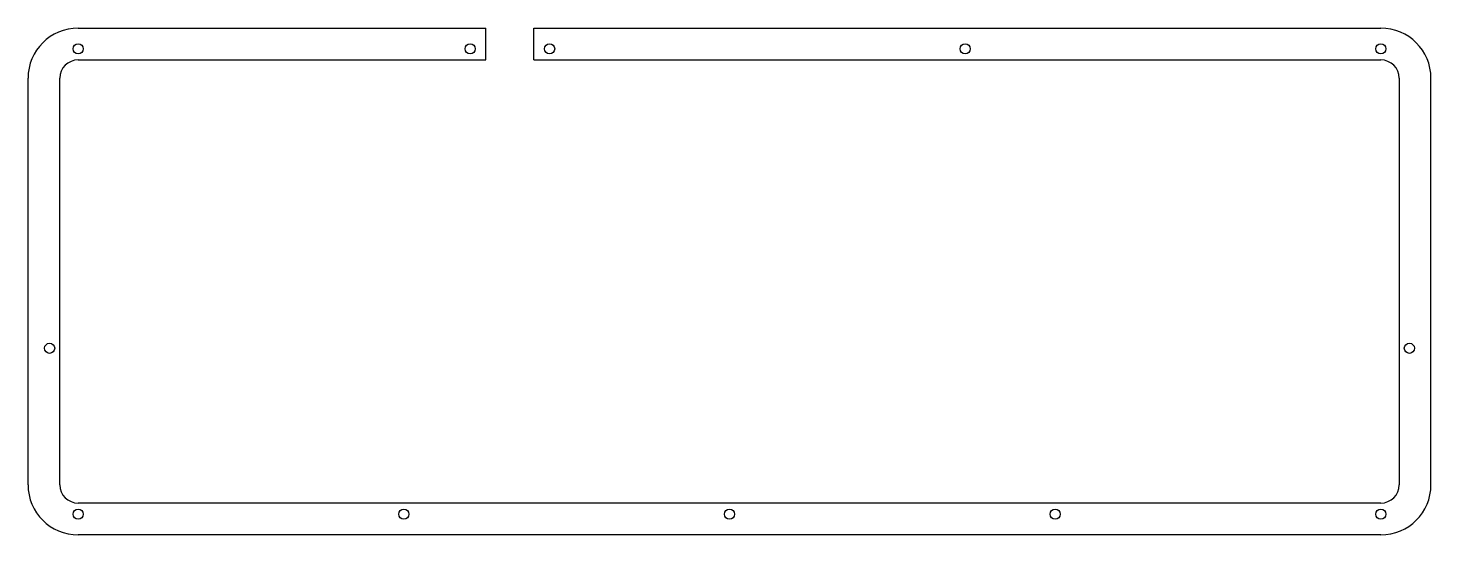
# Model space of a CAD drawing. Extents: x -11 to 430, y -106 to 53.
import ezdxf

# ---------------------------------------------------------------- set-up
doc = ezdxf.new("R2010")
doc.units = 0

msp = doc.modelspace()

# ---------------------------------------------------------------- linework, layer by layer
at = {"layer": '5mm switch bottom', "color": 0}
for points in [[(4.76, 52.96), (132.99, 52.96)], [(132.99, 42.96), (132.99, 52.96)], [(147.99, 42.96), (147.99, 52.96)], [(147.99, 52.96), (414.34, 52.96)], [(4.76, 42.96), (132.99, 42.96)], [(147.99, 42.96), (414.34, 42.96)], [(-10.99, -90.49), (-10.99, 37.21)], [(-0.99, -90.49), (-0.99, 37.21)], [(420.09, 37.21), (420.09, -90.49)], [(430.09, -90.49), (430.09, 37.21)], [(414.34, -96.24), (4.76, -96.24)], [(414.34, -106.24), (4.76, -106.24)]]:
    msp.add_lwpolyline(points, dxfattribs=at)
for centre, radius, start, end in [((4.76, 37.21), 15.75, 90, -180), ((414.34, 37.21), 15.75, 0, 90), ((4.76, 37.21), 5.75, 90, -180), ((414.34, 37.21), 5.75, 0, 90), ((4.76, -90.49), 15.75, -180, -90), ((4.76, -90.49), 5.75, 180, -90), ((414.34, -90.49), 5.75, -90, 0), ((414.34, -90.49), 15.75, -90, 0)]:
    msp.add_arc(centre, radius, start, end, dxfattribs=at)
at = {"layer": 'Screw holes', "color": 0}
for centre in [(4.76, 46.46), (127.99, 46.46), (152.99, 46.46), (283.67, 46.46), (414.34, 46.46), (-4.21, -47.62), (423.31, -47.62), (4.76, -99.74), (107.16, -99.74), (209.55, -99.74), (311.95, -99.74), (414.34, -99.74)]:
    msp.add_circle(centre, 1.6, dxfattribs=at)

doc.saveas('drawing.dxf')
